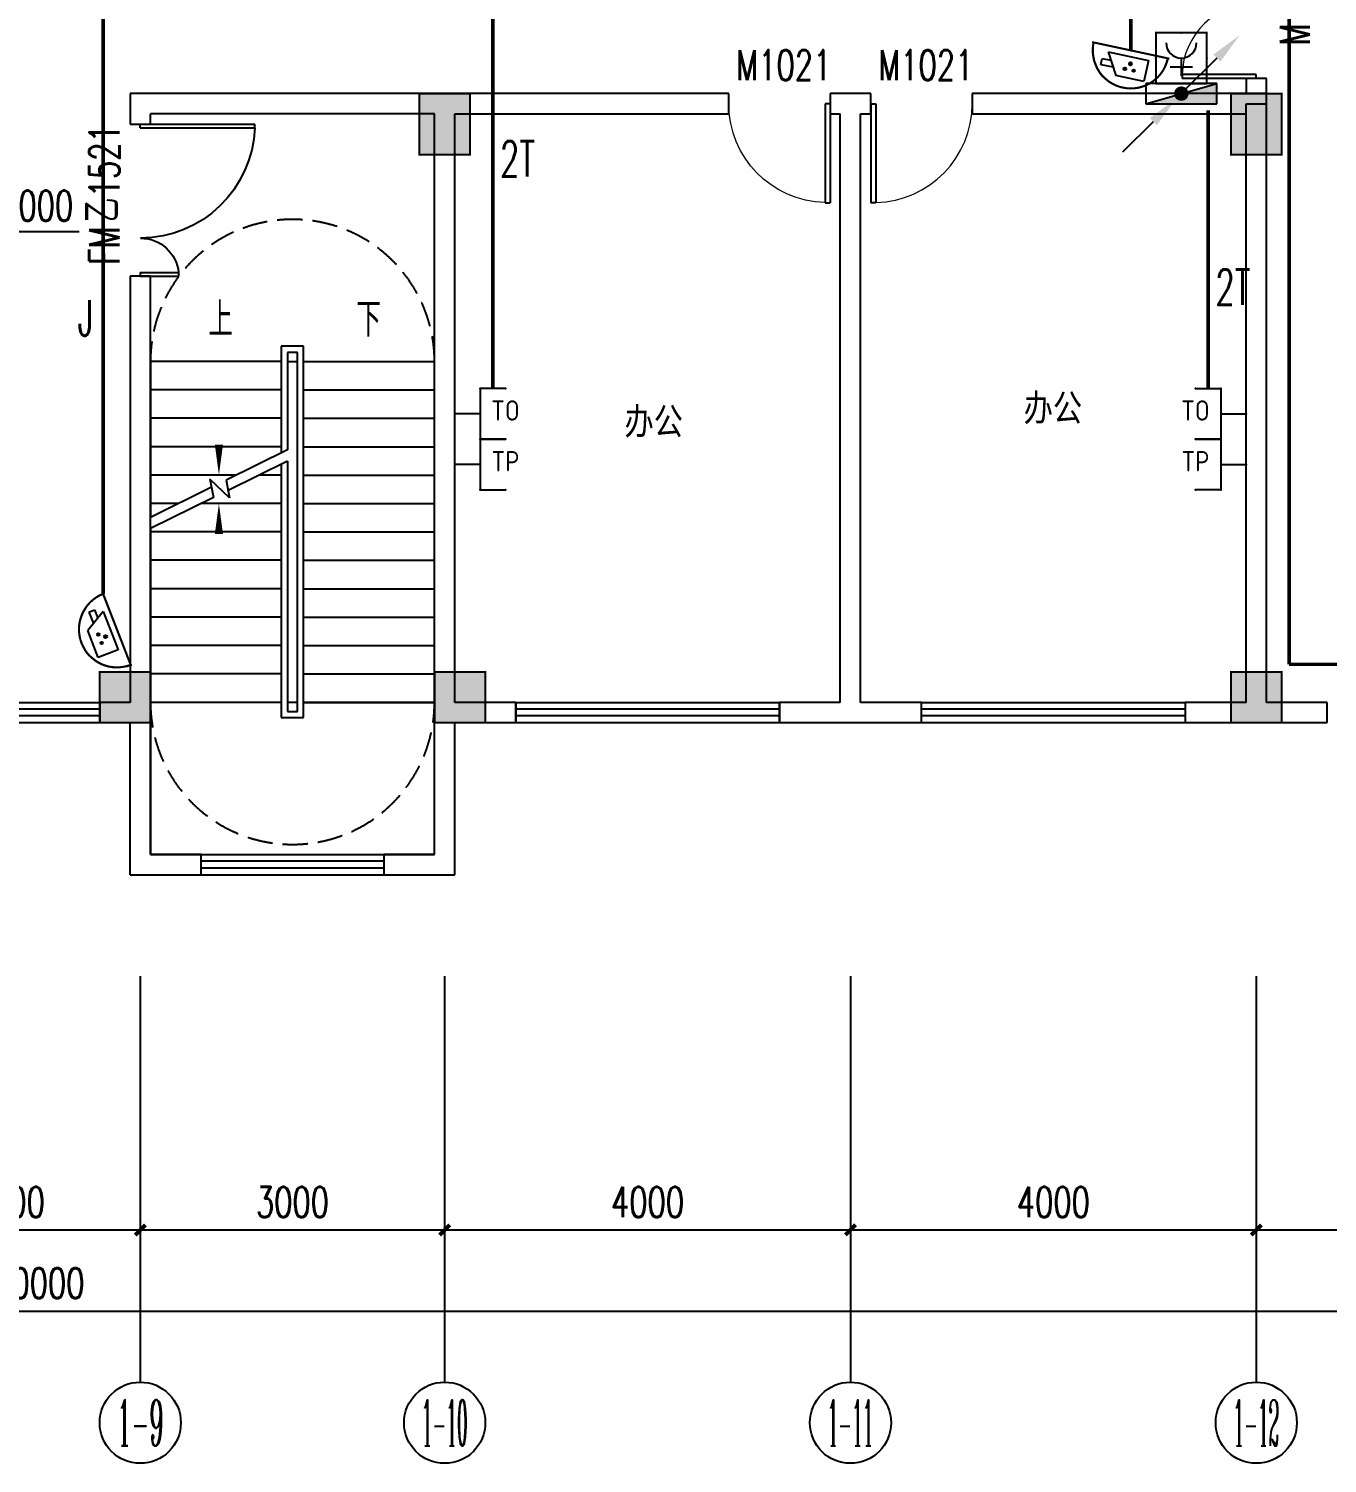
# Model space of a CAD drawing. Extents: x -6243262 to 3079315, y -2914302 to 172723.
# Drawn here: x -1797498 to -1784698, y -725173 to -711033 of the extents above; entities that cross this region are included whole.
import ezdxf
from ezdxf.enums import TextEntityAlignment as Align

# ---------------------------------------------------------------- set-up
doc = ezdxf.new("R2010")
doc.units = 0
doc.header["$LTSCALE"] = 1000
doc.linetypes.add('DASH', pattern=[0.35, 0.25, -0.1])
for name, color, linetype in [('0-柱网', 2, 'Continuous'), ('AXIS', 3, 'Continuous'), ('AXIS_TEXT', 7, 'Continuous'), ('DIM_ELEV', 3, 'Continuous'), ('DIM_SYMB', 3, 'Continuous'), ('DOOR_FIRE', 4, 'Continuous'), ('DOOR_FIRE_TEXT', 7, 'Continuous'), ('EQUIP-安防', 3, 'Continuous'), ('EQUIP-消防', 3, 'Continuous'), ('EQUIP-通讯', 3, 'Continuous'), ('EQUIP_消火栓', 7, 'Continuous'), ('LWIRE', 4, 'Continuous'), ('PUB_TEXT', 7, 'Continuous'), ('STAIR', 2, 'Continuous'), ('TEL_TEXT', 7, 'Continuous'), ('WALL', 9, 'Continuous'), ('WINDOW', 4, 'Continuous'), ('WINDOW_TEXT', 7, 'Continuous'), ('WIRE-通讯', 4, 'Continuous')]:
    doc.layers.add(name, color=color, linetype=linetype)
doc.styles.add('-宋体', font='', dxfattribs={"width": 0.8})
doc.styles.add('_TCH_AXIS', font='COMPLEX', dxfattribs={"bigfont": 'GBCBIG'})
doc.styles.add('_TCH_DIM', font='SIMPLEX', dxfattribs={"bigfont": 'GBCBIG'})
doc.styles.add('_TCH_DIM_T3', font='SIMPLEX', dxfattribs={"width": 0.705882, "bigfont": 'GBCBIG'})
doc.styles.add('_TCH_WINDOW', font='SIMPLEX', dxfattribs={"height": 3.5, "bigfont": 'GBCBIG'})
doc.styles.add('_TEL_ATTDEF', font='gbenor', dxfattribs={"bigfont": 'gbcbig'})
doc.styles.add('_TEL_DIM', font='SIMPLEX', dxfattribs={"width": 0.8, "height": 3.5, "bigfont": 'HZTXT'})
doc.styles.add('COMPLEX', font='COMPLEX')
doc.styles.get("Standard").update_dxf_attribs({"font": 'gbenor.shx', "bigfont": 'gbcbig.shx'})
doc.styles.get('-宋体').set_extended_font_data('SimSun')
doc.dimstyles.new('_TCH_ARCH&&100', dxfattribs={"dimtxt": 297.5, "dimasz": 100, "dimexe": 250, "dimexo": 300, "dimgap": 126.25, "dimtad": 1, "dimdec": 0, "dimzin": 0, "dimdsep": 46, "dimtxsty": '_TCH_DIM_T3', "dimblk": 'ARCHTICK', "dimcen": 0.09, "dimclrt": 7, "dimazin": 2, "dimtfac": 1, "dimtdec": 0, "dimtix": 1, "dimtmove": 2, "dimatfit": 3, "dimfxl": 0, "dimtolj": 1, "dimtzin": 0, "dimarcsym": 0})

# ---------------------------------------------------------------- blocks, each defined once
blk = doc.blocks.new('1#柱网')
at = {"layer": '0-柱网'}
for points in [[(517855, 85967), (517855, 85367), (518355, 85367), (518355, 85967)], [(525855, 85967), (525855, 85367), (526355, 85367), (526355, 85967)], [(514705, 80267), (514705, 79767), (515205, 79767), (515205, 80267)], [(518005, 80267), (518005, 79767), (518505, 79767), (518505, 80267)], [(525855, 80267), (525855, 79767), (526355, 79767), (526355, 80267)]]:
    blk.add_hatch(color=0, dxfattribs=at).paths.add_polyline_path(points)
at = {"layer": '0-柱网', "color": 0, "const_width": 20}
for points in [[(517855, 85967), (517855, 85367), (518355, 85367), (518355, 85967), (517855, 85967)], [(525855, 85967), (525855, 85367), (526355, 85367), (526355, 85967), (525855, 85967)], [(514705, 80267), (514705, 79767), (515205, 79767), (515205, 80267), (514705, 80267)], [(518005, 80267), (518005, 79767), (518505, 79767), (518505, 80267), (518005, 80267)], [(525855, 80267), (525855, 79767), (526355, 79767), (526355, 80267), (525855, 80267)]]:
    blk.add_lwpolyline(points, dxfattribs=at)
blk = doc.blocks.new('$WINLIB2D$00000001')
at = {"color": 0}
for points in [[(-0.5, 0.5), (-0.5, -0.5)], [(-0.5, 0.5), (0.5, 0.5)], [(0.5, -0.5), (0.5, 0.5)], [(0.5, 0.1667), (-0.5, 0.1667)], [(0.5, -0.1667), (-0.5, -0.1667)], [(-0.5, -0.5), (0.5, -0.5)]]:
    blk.add_lwpolyline(points, dxfattribs=at)
blk = doc.blocks.new('$DorLib2D$00000002')
at = {"color": 0}
for p, q in [((-0.5, 0), (-0.5, 0.4875)), ((-0.475, 0.4875), (-0.5, 0.4875)), ((-0.475, 0), (-0.475, 0.4875)), ((0.475, 0), (0.475, 0.4875)), ((0.475, 0.4875), (0.5, 0.4875)), ((0.5, 0), (0.5, 0.4875)), ((-0.5, 0), (-0.475, 0)), ((0.5, 0), (0.475, 0))]:
    blk.add_line(p, q, dxfattribs=at)
at = {"color": 0, "lineweight": 13}
for centre, start, end in [((-0.4875, 0), 0, 88.53072), ((0.4875, 0), 91.46928, 180)]:
    blk.add_arc(centre, 0.4875, start, end, dxfattribs=at)
blk = doc.blocks.new('$DorLib2D$00000001')
at = {"color": 0}
for p, q in [((0.45, 0.975), (0.5, 0.975)), ((0.45, 0), (0.45, 0.975)), ((0.5, 0), (0.5, 0.975)), ((0.5, 0), (0.45, 0))]:
    blk.add_line(p, q, dxfattribs=at)
at = {"color": 0, "lineweight": 13}
blk.add_arc((0.475, 0), 0.975, 91.4693, 180, dxfattribs=at)
blk = doc.blocks.new('$DorLib2D$00000225')
at = {"color": 0}
for p, q in [((0.475, -0.0014), (0.475, 0.7521)), ((0.475, 0.7521), (0.5, 0.7521)), ((0.5, -0.0014), (0.5, 0.7521)), ((-0.5, 0), (-0.5, 0.252)), ((-0.475, 0.252), (-0.5, 0.252)), ((-0.475, 0), (-0.475, 0.252)), ((-0.475, 0), (-0.5, 0)), ((0.475, -0.0014), (0.5, -0.0014))]:
    blk.add_line(p, q, dxfattribs=at)
for centre, radius, start, end in [((0.5046, -0.0019), 0.7546, 92.24927, 179.72377), ((-0.5008, 0.0026), 0.2508, 359.78987, 84.09744)]:
    blk.add_arc(centre, radius, start, end, dxfattribs=at)
blk = doc.blocks.new('_ArchTick')
at = {"color": 0, "linetype": 'ByBlock', "const_width": 0.4}
blk.add_lwpolyline([(-0.5, -0.5), (0.5, 0.5)], dxfattribs=at)
blk = doc.blocks.new('*D120')
at = {"layer": 'AXIS', "color": 0, "lineweight": -2, "transparency": 16777216}
for p, q in [((1416495, -788352), (1416495, -791602)), ((1456495, -788352), (1456495, -791602)), ((1416495, -791352), (1456495, -791352))]:
    blk.add_line(p, q, dxfattribs=at)
at = {"layer": 'Defpoints', "color": 0, "transparency": 16777216}
for p in [(1416495, -788052), (1456495, -788052), (1456495, -791352)]:
    blk.add_point(p, dxfattribs=at)
at = {"layer": 'AXIS', "color": 0, "lineweight": -2, "transparency": 16777216, "xscale": 100, "yscale": 100, "zscale": 100, "rotation": 180}
blk.add_blockref('_ArchTick', (1416495, -791352), dxfattribs=at)
at = {"layer": 'AXIS', "color": 0, "lineweight": -2, "transparency": 16777216, "xscale": 100, "yscale": 100, "zscale": 100}
blk.add_blockref('_ArchTick', (1456495, -791352), dxfattribs=at)
at = {"layer": 'AXIS', "color": 7, "transparency": 16777216, "insert": (1436495, -791077), "char_height": 297.5, "attachment_point": 5, "style": '_TCH_DIM_T3'}
blk.add_mtext('\\A1;40000', dxfattribs=at)
blk = doc.blocks.new('*D121')
at = {"layer": 'AXIS', "color": 0, "lineweight": -2, "transparency": 16777216}
for p, q in [((1448495, -788352), (1448495, -790802)), ((1456495, -788352), (1456495, -790802)), ((1448495, -790552), (1456495, -790552))]:
    blk.add_line(p, q, dxfattribs=at)
at = {"layer": 'Defpoints', "color": 0, "transparency": 16777216}
for p in [(1448495, -788052), (1456495, -788052), (1456495, -790552)]:
    blk.add_point(p, dxfattribs=at)
at = {"layer": 'AXIS', "color": 0, "lineweight": -2, "transparency": 16777216, "xscale": 100, "yscale": 100, "zscale": 100, "rotation": 180}
blk.add_blockref('_ArchTick', (1448495, -790552), dxfattribs=at)
at = {"layer": 'AXIS', "color": 0, "lineweight": -2, "transparency": 16777216, "xscale": 100, "yscale": 100, "zscale": 100}
blk.add_blockref('_ArchTick', (1456495, -790552), dxfattribs=at)
at = {"layer": 'AXIS', "color": 7, "transparency": 16777216, "insert": (1452495, -790277), "char_height": 297.5, "attachment_point": 5, "style": '_TCH_DIM_T3'}
blk.add_mtext('\\A1;8000', dxfattribs=at)
blk = doc.blocks.new('*D122')
at = {"layer": 'AXIS', "color": 0, "lineweight": -2, "transparency": 16777216}
for p, q in [((1444495, -788352), (1444495, -790802)), ((1448495, -788352), (1448495, -790802)), ((1444495, -790552), (1448495, -790552))]:
    blk.add_line(p, q, dxfattribs=at)
at = {"layer": 'Defpoints', "color": 0, "transparency": 16777216}
for p in [(1444495, -788052), (1448495, -788052), (1448495, -790552)]:
    blk.add_point(p, dxfattribs=at)
at = {"layer": 'AXIS', "color": 0, "lineweight": -2, "transparency": 16777216, "xscale": 100, "yscale": 100, "zscale": 100, "rotation": 180}
blk.add_blockref('_ArchTick', (1444495, -790552), dxfattribs=at)
at = {"layer": 'AXIS', "color": 0, "lineweight": -2, "transparency": 16777216, "xscale": 100, "yscale": 100, "zscale": 100}
blk.add_blockref('_ArchTick', (1448495, -790552), dxfattribs=at)
at = {"layer": 'AXIS', "color": 7, "transparency": 16777216, "insert": (1446495, -790277), "char_height": 297.5, "attachment_point": 5, "style": '_TCH_DIM_T3'}
blk.add_mtext('\\A1;4000', dxfattribs=at)
blk = doc.blocks.new('*D123')
at = {"layer": 'AXIS', "color": 0, "lineweight": -2, "transparency": 16777216}
for p, q in [((1440495, -788352), (1440495, -790802)), ((1444495, -788352), (1444495, -790802)), ((1440495, -790552), (1444495, -790552))]:
    blk.add_line(p, q, dxfattribs=at)
at = {"layer": 'Defpoints', "color": 0, "transparency": 16777216}
for p in [(1440495, -788052), (1444495, -788052), (1444495, -790552)]:
    blk.add_point(p, dxfattribs=at)
at = {"layer": 'AXIS', "color": 0, "lineweight": -2, "transparency": 16777216, "xscale": 100, "yscale": 100, "zscale": 100, "rotation": 180}
blk.add_blockref('_ArchTick', (1440495, -790552), dxfattribs=at)
at = {"layer": 'AXIS', "color": 0, "lineweight": -2, "transparency": 16777216, "xscale": 100, "yscale": 100, "zscale": 100}
blk.add_blockref('_ArchTick', (1444495, -790552), dxfattribs=at)
at = {"layer": 'AXIS', "color": 7, "transparency": 16777216, "insert": (1442495, -790277), "char_height": 297.5, "attachment_point": 5, "style": '_TCH_DIM_T3'}
blk.add_mtext('\\A1;4000', dxfattribs=at)
blk = doc.blocks.new('*D124')
at = {"layer": 'AXIS', "color": 0, "lineweight": -2, "transparency": 16777216}
for p, q in [((1437495, -788352), (1437495, -790802)), ((1440495, -788352), (1440495, -790802)), ((1437495, -790552), (1440495, -790552))]:
    blk.add_line(p, q, dxfattribs=at)
at = {"layer": 'Defpoints', "color": 0, "transparency": 16777216}
for p in [(1437495, -788052), (1440495, -788052), (1440495, -790552)]:
    blk.add_point(p, dxfattribs=at)
at = {"layer": 'AXIS', "color": 0, "lineweight": -2, "transparency": 16777216, "xscale": 100, "yscale": 100, "zscale": 100, "rotation": 180}
blk.add_blockref('_ArchTick', (1437495, -790552), dxfattribs=at)
at = {"layer": 'AXIS', "color": 0, "lineweight": -2, "transparency": 16777216, "xscale": 100, "yscale": 100, "zscale": 100}
blk.add_blockref('_ArchTick', (1440495, -790552), dxfattribs=at)
at = {"layer": 'AXIS', "color": 7, "transparency": 16777216, "insert": (1438995, -790277), "char_height": 297.5, "attachment_point": 5, "style": '_TCH_DIM_T3'}
blk.add_mtext('\\A1;3000', dxfattribs=at)
blk = doc.blocks.new('*D125')
at = {"layer": 'AXIS', "color": 0, "lineweight": -2, "transparency": 16777216}
for p, q in [((1434895, -788352), (1434895, -790802)), ((1437495, -788352), (1437495, -790802)), ((1434895, -790552), (1437495, -790552))]:
    blk.add_line(p, q, dxfattribs=at)
at = {"layer": 'Defpoints', "color": 0, "transparency": 16777216}
for p in [(1434895, -788052), (1437495, -788052), (1437495, -790552)]:
    blk.add_point(p, dxfattribs=at)
at = {"layer": 'AXIS', "color": 0, "lineweight": -2, "transparency": 16777216, "xscale": 100, "yscale": 100, "zscale": 100, "rotation": 180}
blk.add_blockref('_ArchTick', (1434895, -790552), dxfattribs=at)
at = {"layer": 'AXIS', "color": 0, "lineweight": -2, "transparency": 16777216, "xscale": 100, "yscale": 100, "zscale": 100}
blk.add_blockref('_ArchTick', (1437495, -790552), dxfattribs=at)
at = {"layer": 'AXIS', "color": 7, "transparency": 16777216, "insert": (1436195, -790277), "char_height": 297.5, "attachment_point": 5, "style": '_TCH_DIM_T3'}
blk.add_mtext('\\A1;2600', dxfattribs=at)
blk = doc.blocks.new('_AXISO')
at = {"color": 0}
blk.add_circle((0, 0), 0.5, dxfattribs=at)
at = {"layer": 'AXIS_TEXT', "color": 0, "style": 'COMPLEX', "width": 1.041667}
blk.add_attdef('A', text='', height=0.56, dxfattribs=at).set_placement((-0.25, -0.28), (0.25, -0.28), align=Align.FIT)
blk = doc.blocks.new('$equip$00001847')
for p, q in [((-0.5, 0.499), (-0.5, 0.999)), ((0.5, 0.999), (0.5, 0.499)), ((0.5, 0.499), (-0.5, 0.499)), ((0, 0.5), (0, 0))]:
    blk.add_line(p, q)
for p in [(-0.5, 0.999), (0.5, 0.999), (-0.5, 0.499), (0.5, 0.499), (0, 0)]:
    blk.add_point(p)
at = {"color": 7, "style": '_TEL_DIM'}
blk.add_attdef('$TEXT$', text='', height=0.4, dxfattribs=at).set_placement((0, 0.999), align=Align.MIDDLE_CENTER)
at = {"color": 7, "style": '_TEL_DIM', "flags": 1}
blk.add_attdef('A', text='', height=0.00002, dxfattribs=at).set_placement((0, 0), align=Align.MIDDLE_CENTER)
blk = doc.blocks.new('$equip$00001867')
for p, q in [((-0.5, 0.499), (-0.5, 0.999)), ((0.5, 0.999), (0.5, 0.499)), ((0.5, 0.499), (-0.5, 0.499)), ((0, 0.5), (0, 0))]:
    blk.add_line(p, q)
for p in [(-0.5, 0.999), (0.5, 0.999), (-0.5, 0.499), (0.5, 0.499), (0, 0)]:
    blk.add_point(p)
at = {"color": 7, "style": '_TEL_DIM'}
blk.add_attdef('$TEXT$', text='', height=0.4, dxfattribs=at).set_placement((0, 0.999), align=Align.MIDDLE_CENTER)
at = {"color": 7, "style": '_TEL_DIM', "flags": 1}
blk.add_attdef('A', text='', height=0.00002, dxfattribs=at).set_placement((0, 0), align=Align.MIDDLE_CENTER)
blk = doc.blocks.new('$equip$00002353')
for p, q in [((0.75, 0), (-0.75, 0)), ((-0.517, -0.393), (-0.517, -0.273)), ((-0.517, -0.273), (-0.341, -0.273)), ((-0.427, -0.123), (0.383, -0.123)), ((-0.427, -0.123), (-0.187, -0.543)), ((0.383, -0.123), (0.383, -0.543)), ((-0.517, -0.393), (-0.273, -0.393)), ((0.383, -0.543), (-0.187, -0.543))]:
    blk.add_line(p, q)
at = {"const_width": 0.04}
for points in [[(-0.75, 0), (-0.779, 0)], [(0.75, 0), (0.779, 0)]]:
    blk.add_lwpolyline(points, dxfattribs=at)
blk.add_lwpolyline([(0.75, 0, -1), (-0.75, 0), (0.75, 0), (0.75, 0, -1), (-0.75, 0, -1.517539)], format="xyb", dxfattribs=at)
for centre, radius in [((0.052, -0.26), 0.03), ((-0.038, -0.38), 0.024), ((0.142, -0.38), 0.024)]:
    blk.add_circle(centre, radius)
blk.add_arc((0, 0), 0.75, 180, 0)
for p in [(-0.75, 0), (0, 0), (0.75, 0), (0, -0.75)]:
    blk.add_point(p)
for points in [[(0.026, -0.245), (0.078, -0.245), (0.022, -0.26), (0.082, -0.26)], [(0.026, -0.275), (0.078, -0.275), (0.022, -0.26), (0.082, -0.26)], [(0.037, -0.234), (0.067, -0.234), (0.026, -0.245), (0.078, -0.245)], [(0.037, -0.286), (0.067, -0.286), (0.026, -0.275), (0.078, -0.275)], [(0.052, -0.23), (0.052, -0.23), (0.037, -0.234), (0.067, -0.234)], [(-0.059, -0.368), (-0.017, -0.368), (-0.062, -0.38), (-0.014, -0.38)], [(-0.059, -0.392), (-0.017, -0.392), (-0.062, -0.38), (-0.014, -0.38)], [(-0.05, -0.359), (-0.026, -0.359), (-0.059, -0.368), (-0.017, -0.368)], [(-0.05, -0.401), (-0.026, -0.401), (-0.059, -0.392), (-0.017, -0.392)], [(-0.038, -0.356), (-0.038, -0.356), (-0.05, -0.359), (-0.026, -0.359)], [(-0.038, -0.404), (-0.038, -0.404), (-0.05, -0.401), (-0.026, -0.401)], [(0.052, -0.29), (0.052, -0.29), (0.037, -0.286), (0.067, -0.286)], [(0.121, -0.368), (0.163, -0.368), (0.118, -0.38), (0.166, -0.38)], [(0.121, -0.392), (0.163, -0.392), (0.118, -0.38), (0.166, -0.38)], [(0.13, -0.359), (0.154, -0.359), (0.121, -0.368), (0.163, -0.368)], [(0.13, -0.401), (0.154, -0.401), (0.121, -0.392), (0.163, -0.392)], [(0.142, -0.356), (0.142, -0.356), (0.13, -0.359), (0.154, -0.359)], [(0.142, -0.404), (0.142, -0.404), (0.13, -0.401), (0.154, -0.401)]]:
    blk.add_solid(points)
at = {"color": 7, "style": '_TEL_DIM', "flags": 1}
blk.add_attdef('A', text='', height=0.00002, dxfattribs=at).set_placement((0, 0), align=Align.MIDDLE_CENTER)
blk = doc.blocks.new('$equip$00002656')
for p, q in [((-0.5, 1), (-0.5, 0)), ((0.5, 1), (-0.5, 1)), ((0.5, 0), (0.5, 1)), ((-0.219, 0.331), (0.222, 0.331)), ((0, 0.5), (0, 0.15)), ((-0.5, 0), (0.5, 0))]:
    blk.add_line(p, q)
at = {"const_width": 0.04}
blk.add_lwpolyline([(-0.5, 1), (0.5, 1), (0.5, 0), (-0.5, 0), (-0.5, 1), (0.5, 1)], dxfattribs=at)
blk.add_arc((0, 0.8), 0.3, 180, 0)
for p in [(0, 1), (-0.5, 0.5), (0.5, 0.5), (0, 0)]:
    blk.add_point(p)
at = {"color": 7, "flags": 1}
for tag, height, p in [('B', 0.4, (0.762, 0.292)), ('A', 0.00002, (0, 0))]:
    blk.add_attdef(tag, text='', height=height, dxfattribs=at).set_placement(p, align=Align.MIDDLE_CENTER)
blk = doc.blocks.new('$TelecSys$00000079')
for p, q in [((0.7, 0.7), (0, 0)), ((0.104, 0.104), (0.104, 0.104)), ((-0.104, -0.104), (-0.104, -0.104))]:
    blk.add_line(p, q)
at = {"const_width": 0.142}
blk.add_lwpolyline([(-0.071, 0, 1), (0.071, 0, 1)], format="xyb", close=True, dxfattribs=at)
blk.add_solid([(0.63, 0.77), (0.77, 0.63), (1.15, 1.15)])
at = {"width": 0.8, "flags": 9}
blk.add_attdef('A', (0, 0), '', height=0.00002, dxfattribs=at)
blk = doc.blocks.new('$TelecSys$00000081')
for p, q in [((0.104, 0.104), (0.104, 0.104)), ((-0.104, -0.104), (-0.104, -0.104)), ((-1.15, -1.15), (-0.55, -0.55))]:
    blk.add_line(p, q)
at = {"const_width": 0.142}
blk.add_lwpolyline([(0.071, 0, 1), (-0.071, 0, 1)], format="xyb", close=True, dxfattribs=at)
blk.add_solid([(-0.62, -0.48), (-0.48, -0.62), (-0.1, -0.1)])
at = {"width": 0.8, "flags": 9}
blk.add_attdef('A', (0, 0), '', height=0.00002, rotation=180, dxfattribs=at)
blk = doc.blocks.new('$TwtSys$00000434')
for p, q in [((-0.5, 0.5), (-0.5, -0.5)), ((-0.5, -0.5), (0.5, 0.5)), ((0.5, 0.5), (-0.5, 0.5)), ((0.5, -0.5), (0.5, 0.5)), ((-0.5, -0.5), (0.5, -0.5))]:
    blk.add_line(p, q)
blk.add_solid([(0.5, -0.5), (0.5, 0.5), (-0.5, -0.5)])
blk = doc.blocks.new('33')
at = {"color": 8, "linetype": 'DASH'}
for centre, start, end in [((1438995.1, -781992.2), 359.99993, 180.00007), ((1438995.1, -785352.2), 179.99993, 0.00007)]:
    blk.add_arc(centre, 1400, start, end, dxfattribs=at)
at = {"layer": 'AXIS', "color": 8}
for p, q in [((1437495.1, -788052.2), (1437495.1, -792052.2)), ((1440495.1, -788052.2), (1440495.1, -792052.2)), ((1444495.1, -788052.2), (1444495.1, -792052.2)), ((1448495.1, -788052.2), (1448495.1, -792052.2))]:
    blk.add_line(p, q, dxfattribs=at)
at = {"layer": 'DIM_ELEV', "color": 8}
blk.add_line((1435584, -780710.6), (1436893.9, -780710.6), dxfattribs=at)
at = {"layer": 'DIM_SYMB', "color": 8}
for points in [[(1438270.1, -781852.2, 0, 0, 0), (1438270.1, -783112.2, 0, 80, 0), (1438270.1, -782812.2, 0, 0, 0)], [(1439720.1, -781852.2, 0, 0, 0), (1439720.1, -786102.2, 0, 0, 0), (1438270.1, -786102.2, 0, 0, 0), (1438270.1, -783392.2, 0, 80, 0), (1438270.1, -783692.2, 0, 0, 0)]]:
    blk.add_lwpolyline(points, format="xyseb", dxfattribs=at)
at = {"layer": 'STAIR', "color": 8}
for p, q in [((1439105.1, -781842.2), (1438885.1, -781842.2)), ((1438885.1, -781842.2), (1438885.1, -782893.9)), ((1439045.1, -781902.2), (1438945.1, -781902.2)), ((1438945.1, -781902.2), (1438945.1, -782864.4)), ((1439045.1, -785442.2), (1439045.1, -781902.2)), ((1439105.1, -785502.2), (1439105.1, -781842.2)), ((1437595.1, -781992.2), (1437595.1, -783528.5)), ((1438885.1, -781992.2), (1437595.1, -781992.2)), ((1438945.1, -781992.2), (1438945.1, -782864.4)), ((1438945.1, -781992.2), (1439045.1, -781992.2)), ((1439045.1, -785352.2), (1439045.1, -781992.2)), ((1439105.1, -781992.2), (1440395.1, -781992.2)), ((1440395.1, -785352.2), (1440395.1, -781992.2)), ((1438885.1, -782272.2), (1437595.1, -782272.2)), ((1439105.1, -782272.2), (1440395.1, -782272.2)), ((1438885.1, -782552.2), (1437595.1, -782552.2)), ((1439105.1, -782552.2), (1440395.1, -782552.2)), ((1438885.1, -782832.2), (1437595.1, -782832.2)), ((1438945.1, -782864.4), (1438340.7, -783161.8)), ((1439105.1, -782832.2), (1440395.1, -782832.2)), ((1438945.1, -782975.9), (1438360.8, -783263.3)), ((1438885.1, -783005.4), (1438885.1, -785502.2)), ((1438945.1, -782975.9), (1438945.1, -785352.2)), ((1438945.1, -782975.9), (1438945.1, -785442.2)), ((1438441.4, -783112.2), (1437595.1, -783112.2)), ((1438375.3, -783336.8), (1438181.2, -783150.6)), ((1438181.2, -783150.6), (1438217.5, -783333.8)), ((1438340.7, -783161.8), (1438375.3, -783336.8)), ((1438885.1, -783112.2), (1438668, -783112.2)), ((1439105.1, -783112.2), (1440395.1, -783112.2)), ((1438197.4, -783232.3), (1437595.1, -783528.5)), ((1438217.5, -783333.8), (1437595.1, -783640)), ((1437872.3, -783392.2), (1437595.1, -783392.2)), ((1438885.1, -783392.2), (1438098.8, -783392.2)), ((1439105.1, -783392.2), (1440395.1, -783392.2)), ((1437595.1, -783640), (1437595.1, -785352.2)), ((1438885.1, -783672.2), (1437595.1, -783672.2)), ((1439105.1, -783672.2), (1440395.1, -783672.2)), ((1438885.1, -783952.2), (1437595.1, -783952.2)), ((1439105.1, -783952.2), (1440395.1, -783952.2)), ((1438885.1, -784232.2), (1437595.1, -784232.2)), ((1439105.1, -784232.2), (1440395.1, -784232.2)), ((1438885.1, -784512.2), (1437595.1, -784512.2)), ((1439105.1, -784512.2), (1440395.1, -784512.2)), ((1438885.1, -784792.2), (1437595.1, -784792.2)), ((1439105.1, -784792.2), (1440395.1, -784792.2)), ((1438885.1, -785072.2), (1437595.1, -785072.2)), ((1439105.1, -785072.2), (1440395.1, -785072.2)), ((1438885.1, -785352.2), (1437595.1, -785352.2)), ((1437595.1, -785352.2), (1437595.1, -786852.2)), ((1438885.1, -785352.2), (1437595.1, -785352.2)), ((1439045.1, -785352.2), (1438945.1, -785352.2)), ((1438945.1, -785442.2), (1439045.1, -785442.2)), ((1439105.1, -785352.2), (1440395.1, -785352.2)), ((1440395.1, -785352.2), (1439105.1, -785352.2)), ((1440395.1, -786852.2), (1440395.1, -785352.2)), ((1438885.1, -785502.2), (1439105.1, -785502.2)), ((1437595.1, -786852.2), (1440395.1, -786852.2))]:
    blk.add_line(p, q, dxfattribs=at)
at = {"layer": 'WALL', "color": 8}
for p, q in [((1448595.1, -779202.2), (1448395.1, -779202.2)), ((1448395.1, -779202.2), (1448395.1, -779352.2)), ((1448595.1, -779452.2), (1448595.1, -779202.2)), ((1440495.1, -779352.2), (1437395.1, -779352.2)), ((1437395.1, -779352.2), (1437395.1, -779652.2)), ((1443295.1, -779352.2), (1440495.1, -779352.2)), ((1443295.1, -779552.2), (1443295.1, -779352.2)), ((1444495.1, -779352.2), (1444295.1, -779352.2)), ((1444295.1, -779352.2), (1444295.1, -779552.2)), ((1444695.1, -779352.2), (1444495.1, -779352.2)), ((1444695.1, -779552.2), (1444695.1, -779352.2)), ((1448595.1, -779352.2), (1445695.1, -779352.2)), ((1445695.1, -779352.2), (1445695.1, -779552.2)), ((1448395.1, -785352.2), (1448395.1, -779452.2)), ((1448395.1, -779452.2), (1448595.1, -779452.2)), ((1448595.1, -785352.2), (1448595.1, -779452.2)), ((1437395.1, -779652.2), (1437595.1, -779652.2)), ((1440395.1, -779552.2), (1437595.1, -779552.2)), ((1437595.1, -779652.2), (1437595.1, -779552.2)), ((1440395.1, -785452.2), (1440395.1, -779552.2)), ((1440595.1, -779552.2), (1443295.1, -779552.2)), ((1440595.1, -785352.2), (1440595.1, -779552.2)), ((1444295.1, -779552.2), (1444395.1, -779552.2)), ((1444395.1, -785352.2), (1444395.1, -779552.2)), ((1444595.1, -785352.2), (1444595.1, -779552.2)), ((1444595.1, -779552.2), (1444695.1, -779552.2)), ((1445695.1, -779552.2), (1448395.1, -779552.2)), ((1437595.1, -781152.2), (1437395.1, -781152.2)), ((1437395.1, -781152.2), (1437395.1, -785352.2)), ((1437595.1, -785452.2), (1437595.1, -781152.2)), ((1437395.1, -785352.2), (1437095.1, -785352.2)), ((1437095.1, -785352.2), (1437095.1, -785552.2)), ((1437595.1, -786852.2), (1437595.1, -785452.2)), ((1440395.1, -786852.2), (1440395.1, -785452.2)), ((1441195.1, -785352.2), (1440595.1, -785352.2)), ((1441195.1, -785552.2), (1441195.1, -785352.2)), ((1444395.1, -785352.2), (1443795.1, -785352.2)), ((1443795.1, -785352.2), (1443795.1, -785552.2)), ((1445195.1, -785352.2), (1444595.1, -785352.2)), ((1445195.1, -785552.2), (1445195.1, -785352.2)), ((1448395.1, -785352.2), (1447795.1, -785352.2)), ((1447795.1, -785352.2), (1447795.1, -785552.2)), ((1449195.1, -785352.2), (1448595.1, -785352.2)), ((1449195.1, -785552.2), (1449195.1, -785352.2)), ((1437095.1, -785552.2), (1437395.1, -785552.2)), ((1437395.1, -787052.2), (1437395.1, -785552.2)), ((1440595.1, -785552.2), (1441195.1, -785552.2)), ((1440595.1, -787052.2), (1440595.1, -785552.2)), ((1443795.1, -785552.2), (1444495.1, -785552.2)), ((1444495.1, -785552.2), (1445195.1, -785552.2)), ((1447795.1, -785552.2), (1448495.1, -785552.2)), ((1448495.1, -785552.2), (1449195.1, -785552.2)), ((1438095.1, -786852.2), (1437595.1, -786852.2)), ((1438095.1, -787052.2), (1438095.1, -786852.2)), ((1440395.1, -786852.2), (1439895.1, -786852.2)), ((1439895.1, -786852.2), (1439895.1, -787052.2)), ((1437395.1, -787052.2), (1438095.1, -787052.2)), ((1439895.1, -787052.2), (1440595.1, -787052.2))]:
    blk.add_line(p, q, dxfattribs=at)
at = {"layer": '0-柱网', "color": 8}
blk.add_blockref('1#柱网', (922390.1, -865319.4), dxfattribs=at)
at = {"layer": 'AXIS', "color": 8}
ref = blk.add_blockref('_AXISO', (1437495.1, -792452.2), dxfattribs=dict(at, xscale=800, yscale=800, zscale=800))
ref.add_attrib('A', '1-9', dxfattribs={"layer": 'AXIS_TEXT', "color": 8, "height": 452.55, "style": '_TCH_AXIS', "width": 0.381818}).set_placement((1437268.8, -792678.5), (1437721.4, -792678.5), align=Align.FIT)
ref = blk.add_blockref('_AXISO', (1440495.1, -792452.2), dxfattribs=dict(at, xscale=800, yscale=800, zscale=800))
ref.add_attrib('A', '1-10', dxfattribs={"layer": 'AXIS_TEXT', "color": 8, "height": 452.55, "style": '_TCH_AXIS', "width": 0.3}).set_placement((1440268.8, -792678.5), (1440721.4, -792678.5), align=Align.FIT)
ref = blk.add_blockref('_AXISO', (1444495.1, -792452.2), dxfattribs=dict(at, xscale=800, yscale=800, zscale=800))
ref.add_attrib('A', '1-11', dxfattribs={"layer": 'AXIS_TEXT', "color": 8, "height": 452.55, "style": '_TCH_AXIS', "width": 0.323077}).set_placement((1444268.8, -792678.5), (1444721.4, -792678.5), align=Align.FIT)
ref = blk.add_blockref('_AXISO', (1448495.1, -792452.2), dxfattribs=dict(at, xscale=800, yscale=800, zscale=800))
ref.add_attrib('A', '1-12', dxfattribs={"layer": 'AXIS_TEXT', "color": 8, "height": 452.55, "style": '_TCH_AXIS', "width": 0.3}).set_placement((1448268.8, -792678.5), (1448721.4, -792678.5), align=Align.FIT)
at = {"layer": 'DOOR_FIRE', "color": 8, "xscale": 1500, "yscale": -1500, "zscale": 200, "rotation": 90}
blk.add_blockref('$DorLib2D$00000225', (1437495.1, -780402.2), dxfattribs=at)
at = {"layer": 'WINDOW', "color": 8}
ref = blk.add_blockref('$DorLib2D$00000002', (1448495.1, -778452.2), dxfattribs=dict(at, xscale=1500, yscale=1500, zscale=1500, rotation=90))
ref.add_attrib('A', 'M1521', (1449023.8, -778877.2), dxfattribs={"layer": 'WINDOW_TEXT', "color": 8, "height": 297.5, "rotation": 90, "style": '_TCH_WINDOW', "width": 0.705882})
ref = blk.add_blockref('$DorLib2D$00000001', (1443795.1, -779452.2), dxfattribs=dict(at, xscale=-1000, yscale=1000, zscale=-1000, rotation=180))
ref.add_attrib('A', 'M1021', (1443370.1, -779221), dxfattribs={"layer": 'WINDOW_TEXT', "color": 8, "height": 297.5, "style": '_TCH_WINDOW', "width": 0.705882})
ref = blk.add_blockref('$DorLib2D$00000001', (1445195.1, -779452.2), dxfattribs=dict(at, xscale=1000, yscale=1000, zscale=1000, rotation=180))
ref.add_attrib('A', 'M1021', (1444770.1, -779221), dxfattribs={"layer": 'WINDOW_TEXT', "color": 8, "height": 297.5, "style": '_TCH_WINDOW', "width": 0.705882})
at = {"layer": 'WINDOW', "color": 8, "rotation": 180}
for p, xscale, yscale, zscale in [((1436045.1, -785452.2), -2099.999999998254, 200, -2099.999999998254), ((1442495.1, -785452.2), -2600, -200, -2600), ((1446495.1, -785452.2), -2600, 200, -2600), ((1438995.1, -786952.2), -1800, 200, -1800)]:
    blk.add_blockref('$WINLIB2D$00000001', p, dxfattribs=dict(at, xscale=xscale, yscale=yscale, zscale=zscale))
at = {"layer": 'DIM_ELEV', "color": 7, "style": '_TCH_DIM', "width": 0.705882}
blk.add_text('9.000', height=297.5, dxfattribs=at).set_placement((1436023.9, -780605.6))
at = {"layer": 'DIM_SYMB', "color": 7, "style": '_TCH_DIM'}
for s, p in [('上', (1438165.9, -781747.2)), ('下', (1439625.2, -781747.2))]:
    blk.add_text(s, height=337.6, dxfattribs=at).set_placement(p)
at = {"layer": 'DOOR_FIRE_TEXT', "color": 8, "style": '_TCH_WINDOW', "width": 0.705882}
for s, p in [('1521', (1437290.2, -780374.3)), ('FM', (1437290.2, -781040.1))]:
    blk.add_text(s, height=297.5, rotation=90, dxfattribs=at).set_placement(p)
at = {"layer": 'DOOR_FIRE_TEXT', "color": 8, "style": '_TCH_WINDOW'}
blk.add_text('乙', height=337.6, rotation=90, dxfattribs=at).set_placement((1437290.2, -780620.1))
at = {"layer": 'PUB_TEXT', "color": 8, "style": '-宋体', "width": 0.8}
for p in [(1446201.9, -782580.7), (1442267.3, -782713.5)]:
    blk.add_text('办公', height=264.35, dxfattribs=at).set_placement(p)
at = {"layer": 'AXIS', "color": 8}
for p1, p2, distance, picture, middle in [((1416495.1, -788052.2), (1456495.1, -788052.2), -3300, '*D120', (1436495.1, -791077.2)), ((1434895.1, -788052.2), (1437495.1, -788052.2), -2500, '*D125', (1436195.1, -790277.2)), ((1437495.1, -788052.2), (1440495.1, -788052.2), -2500, '*D124', (1438995.1, -790277.2)), ((1440495.1, -788052.2), (1444495.1, -788052.2), -2500, '*D123', (1442495.1, -790277.2)), ((1444495.1, -788052.2), (1448495.1, -788052.2), -2500, '*D122', (1446495.1, -790277.2)), ((1448495.1, -788052.2), (1456495.1, -788052.2), -2500, '*D121', (1452495.1, -790277.2))]:
    dim = blk.add_aligned_dim(p1=p1, p2=p2, distance=distance, dimstyle='_TCH_ARCH&&100', dxfattribs=at)
    dim.commit()
    dim.dimension.update_dxf_attribs({"geometry": picture, "text_midpoint": middle})

msp = doc.modelspace()

# ---------------------------------------------------------------- linework, layer by layer
at = {"layer": 'WIRE-通讯', "linetype": 'Continuous', "const_width": 35}
for points in [[(-1796763.3, -716603.2), (-1796763.3, -710231.6)], [(-1792923.2, -714579.5), (-1792923.2, -710231.6)], [(-1786635.2, -711246.8), (-1786635.2, -710231.6)], [(-1785074.4, -717298.4), (-1785074.4, -710231.6)], [(-1785872.2, -714579.5), (-1785872.2, -711837.5)], [(-1785074.4, -717298.4), (-1781879.1, -717298.4)]]:
    msp.add_lwpolyline(points, dxfattribs=at)

# ---------------------------------------------------------------- block references
msp.add_blockref('33', (-3233892.8, 67679.3))
at = {"layer": 'EQUIP-安防'}
for p, xscale, yscale, zscale, rotation in [((-1786635.2, -711246.8), 500.0000000000002, 500.0000000000002, 500.0000000000002, 347.8976182509377), ((-1796627.6, -716952.8), 499.9999999999999, 499.9999999999999, 499.9999999999999, 291.2138056653965)]:
    msp.add_blockref('$equip$00002353', p, dxfattribs=dict(at, xscale=xscale, yscale=yscale, zscale=zscale, rotation=rotation))
at = {"layer": 'EQUIP-消防', "xscale": 500, "yscale": 500, "zscale": 500}
msp.add_blockref('$equip$00002656', (-1786136.6, -711572.9), dxfattribs=at)
at = {"layer": 'EQUIP-通讯'}
ref = msp.add_blockref('$equip$00001847', (-1793297.7, -714829.5), dxfattribs=dict(at, xscale=-500, yscale=500, zscale=500, rotation=270))
ref.add_attrib('$TEXT$', 'TO', dxfattribs={"layer": '0', "color": 7, "height": 200, "style": '_TEL_ATTDEF'}).set_placement((-1792798.2, -714796.2), align=Align.MIDDLE_CENTER)
ref = msp.add_blockref('$equip$00001847', (-1785497.7, -714829.5), dxfattribs=dict(at, xscale=500, yscale=500, zscale=500, rotation=89.99999999999999))
ref.add_attrib('$TEXT$', 'TO', dxfattribs={"layer": '0', "color": 7, "height": 200, "style": '_TEL_ATTDEF'}).set_placement((-1785997.2, -714796.2), align=Align.MIDDLE_CENTER)
ref = msp.add_blockref('$equip$00001867', (-1793297.7, -715329.5), dxfattribs=dict(at, xscale=-500, yscale=500, zscale=500, rotation=270))
ref.add_attrib('$TEXT$', 'TP', dxfattribs={"layer": '0', "color": 7, "height": 200, "style": '_TEL_ATTDEF'}).set_placement((-1792798.2, -715296.2), align=Align.MIDDLE_CENTER)
ref = msp.add_blockref('$equip$00001867', (-1785497.7, -715329.5), dxfattribs=dict(at, xscale=500, yscale=500, zscale=500, rotation=90))
ref.add_attrib('$TEXT$', 'TP', dxfattribs={"layer": '0', "color": 7, "height": 200, "style": '_TEL_ATTDEF'}).set_placement((-1785997.2, -715296.2), align=Align.MIDDLE_CENTER)
at = {"layer": 'EQUIP_消火栓', "xscale": 700, "yscale": 200, "zscale": 700}
msp.add_blockref('$TwtSys$00000434', (-1786136.6, -711672.9), dxfattribs=at)
at = {"layer": 'LWIRE', "xscale": 500, "yscale": 500, "zscale": 500}
for name in ['$TelecSys$00000079', '$TelecSys$00000081']:
    msp.add_blockref(name, (-1786136.6, -711672.9), dxfattribs=at)

# ---------------------------------------------------------------- texts
at = {"layer": 'TEL_TEXT', "style": '_TEL_DIM', "width": 0.64}
for s, p in [('2T', (-1792851.9, -712490.7)), ('2T', (-1785800.9, -713755.8)), ('J', (-1797013.4, -714059.9))]:
    msp.add_text(s, height=350, dxfattribs=at).set_placement(p)

doc.saveas('drawing.dxf')
